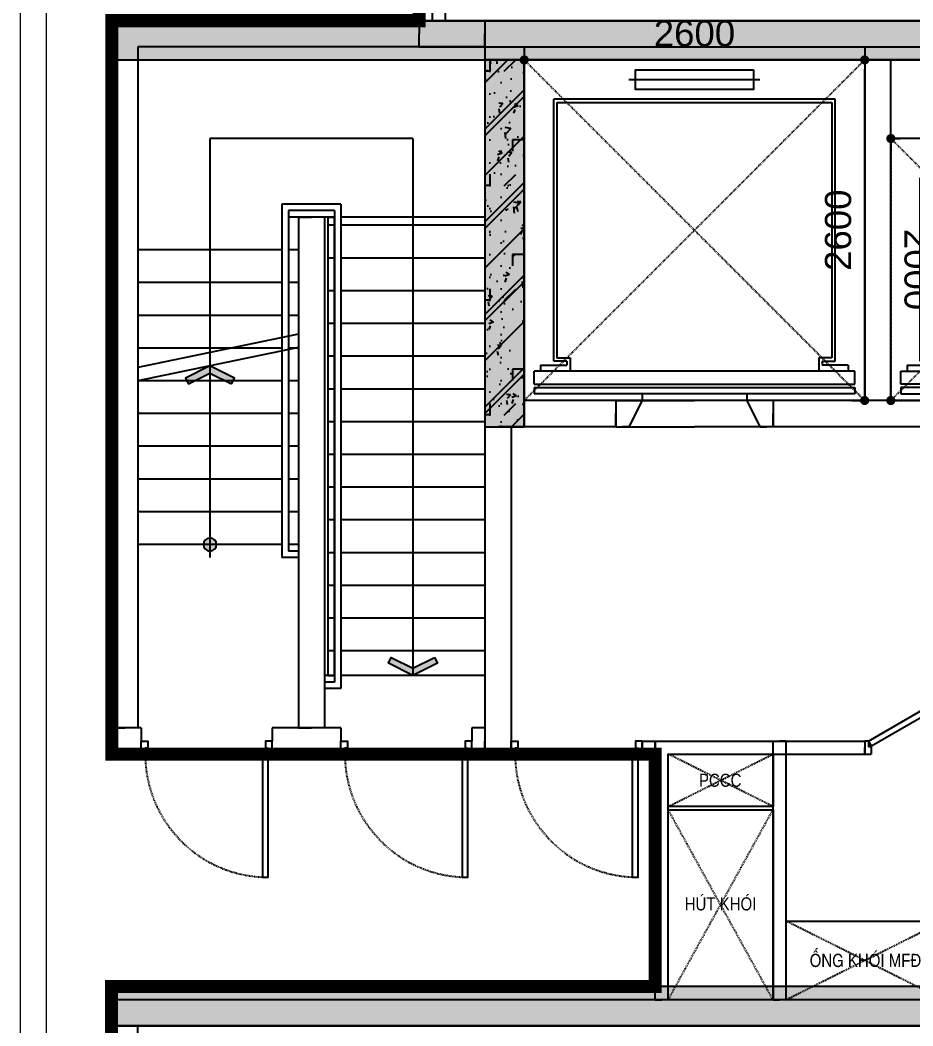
# Model space of a CAD drawing. Header units: millimetres. Extents: x 379264 to 1158416, y -283062 to 356890.
# Drawn here: x 1146029.3 to 1146165.6, y -4793.8 to -4640.2 of the extents above; entities that cross this region are included whole.
import ezdxf
from ezdxf.enums import TextEntityAlignment as Align

# ---------------------------------------------------------------- set-up
doc = ezdxf.new("R2010")
doc.units = ezdxf.units.MM
for name, pattern in [('keyplan TANG 1$0$mb tang 1 TWB$0$Core 1A$0$Hidden10.5', [1.5, 1, -0.5]), ('keyplan TANG 1$0$mb tang 1 TWB$0$Hidden10.5', [1.5, 1, -0.5]), ('keyplan TANG 1$0$mb tang 1 TWB$0$Lift Car$0$Hidden10.5', [1.5, 1, -0.5])]:
    doc.linetypes.add(name, pattern=pattern)
for name, color, linetype in [('CHI TIET THANG SAN VUON$0$DnW', 20, 'Continuous'), ('keyplan TANG 1$0$Brick Wall', 250, 'Continuous'), ('keyplan TANG 1$0$mb tang 1 TWB$0$Brick Wall', 250, 'Continuous'), ('keyplan TANG 1$0$mb tang 1 TWB$0$Concrete Line', 250, 'Continuous'), ('keyplan TANG 1$0$mb tang 1 TWB$0$Curtain Line', 250, 'Continuous'), ('keyplan TANG 1$0$mb tang 1 TWB$0$Door', 250, 'Continuous'), ('keyplan TANG 1$0$mb tang 1 TWB$0$Glass', 250, 'Continuous'), ('keyplan TANG 1$0$mb tang 1 TWB$0$Lift Car', 250, 'Continuous'), ('keyplan TANG 1$0$mb tang 1 TWB$0$Opening Hidden', 250, 'keyplan TANG 1$0$mb tang 1 TWB$0$Core 1A$0$Hidden10.5'), ('keyplan TANG 1$0$mb tang 1 TWB$0$Opening Line', 250, 'Continuous'), ('keyplan TANG 1$0$mb tang 1 TWB$0$Staircase', 250, 'Continuous'), ('keyplan TANG 1$0$mb tang 1 TWB$0$Staircase Break', 250, 'Continuous'), ('keyplan TANG 1$0$mb tang 1 TWB$0$Staircase Direction', 250, 'Continuous'), ('keyplan TANG 1$0$MB_Cot tang 1$0$Concrete Hatch', 250, 'Continuous'), ('keyplan TANG 1$0$MB_Cot tang 1$0$Concrete Line', 250, 'Continuous'), ('keyplan TANG 1$0$MB_Cot tang 1$0$Concrete Solid', 250, 'Continuous')]:
    doc.layers.add(name, color=color, linetype=linetype)
for name, color, linetype, lineweight in [('keyplan TANG 1$0$Hatch vat lieu', 250, 'Continuous', 5), ('keyplan TANG 1$0$mb tang 1 TWB$0$Ghi chu ban ve', 250, 'Continuous', 20), ('keyplan TANG 1$0$Net Thay khac', 250, 'Continuous', 15)]:
    doc.layers.add(name, color=color, linetype=linetype, lineweight=lineweight)
doc.styles.add('keyplan TANG 1$0$mb tang 1 TWB$0$Arial_C', font='arial.ttf')
doc.styles.add('keyplan TANG 1$0$mb tang 1 TWB$0$Core 1A$0$VNI-HelveC', font='VHELVCN_0.TTF')
doc.dimstyles.new('keyplan TANG 1$0$mb tang 1 TWB$0$Dim 100 (A1-A2)', dxfattribs={"dimscale": 100, "dimtxt": 2, "dimasz": 0.7, "dimexe": 0, "dimexo": 1, "dimgap": 1, "dimtad": 1, "dimdec": 0, "dimzin": 12, "dimdsep": 46, "dimtxsty": 'keyplan TANG 1$0$mb tang 1 TWB$0$Arial_C', "dimblk": 'keyplan TANG 1$0$mb tang 1 TWB$0$_Dot', "dimcen": 1, "dimclrd": 256, "dimclre": 256, "dimclrt": 3, "dimadec": 0, "dimazin": 0, "dimtfac": 1, "dimtdec": 0, "dimtix": 1, "dimtmove": 2, "dimatfit": 3, "dimldrblk": 'keyplan TANG 1$0$mb tang 1 TWB$0$HTT Arrow 30', "dimfxl": 1, "dimtolj": 1, "dimtzin": 0, "dimarcsym": 0})

# ---------------------------------------------------------------- blocks, each defined once
blk = doc.blocks.new('keyplan TANG 1$0$mb tang 1 TWB$0$_Dot')
at = {"color": 0, "linetype": 'ByBlock', "lineweight": -2}
blk.add_line((-0.5, 0), (-1, 0), dxfattribs=at)
at = {"color": 0, "linetype": 'ByBlock', "const_width": 0.5}
blk.add_lwpolyline([(-0.25, 0, 1), (0.25, 0, 1)], format="xyb", close=True, dxfattribs=at)
blk = doc.blocks.new('*D81')
at = {"layer": 'Defpoints', "lineweight": -2, "transparency": 16777216}
for p, q in [((-132975.3291589179, -60783.47322053788), (-132975.3291589179, -60883.47322053788)), ((-130975.3291589179, -60783.47322053788), (-130975.3291589179, -60883.47322053788)), ((-132905.3291589179, -60883.47322053788), (-131045.3291589179, -60883.47322053788))]:
    blk.add_line(p, q, dxfattribs=at)
at = {"layer": 'Defpoints', "color": 0, "transparency": 16777216}
for p in [(-132975.3291589179, -60883.47322053788), (-130975.3291589179, -60883.47322053788), (-130975.3291589179, -60883.47322053788)]:
    blk.add_point(p, dxfattribs=at)
at = {"layer": 'Defpoints', "lineweight": -2, "transparency": 16777216, "xscale": 70, "yscale": 70, "zscale": 70, "rotation": 180}
blk.add_blockref('keyplan TANG 1$0$mb tang 1 TWB$0$_Dot', (-132975.3291589179, -60883.47322053788), dxfattribs=at)
at = {"layer": 'Defpoints', "lineweight": -2, "transparency": 16777216, "xscale": 70, "yscale": 70, "zscale": 70}
blk.add_blockref('keyplan TANG 1$0$mb tang 1 TWB$0$_Dot', (-130975.3291589179, -60883.47322053788), dxfattribs=at)
at = {"layer": 'Defpoints', "color": 3, "transparency": 16777216, "insert": (-131975.3291589179, -60681.35862299355), "char_height": 200, "attachment_point": 5, "style": 'keyplan TANG 1$0$mb tang 1 TWB$0$Arial_C'}
blk.add_mtext('\\A1;2000', dxfattribs=at)
blk = doc.blocks.new('keyplan TANG 1$0$mb tang 1 TWB$0$HTT Arrow 30')
blk.add_hatch(color=256).paths.add_polyline_path([(-2.5, 0.3750000000000002), (-2.5, -0.3749999999999998), (0, 0)])
at = {"color": 0, "linetype": 'ByBlock', "lineweight": -2}
for p, q in [((0, 0), (-2.5, 0.3750000000000002)), ((-2.5, -0.3749999999999998), (-2.5, 0.3750000000000002)), ((0, 0), (-2.5, -0.3749999999999998))]:
    blk.add_line(p, q, dxfattribs=at)
blk = doc.blocks.new('*D82')
at = {"layer": 'Defpoints', "lineweight": -2, "transparency": 16777216}
for p, q in [((-131075.329158918, -58883.47322053791), (-130975.3291589181, -58883.47322053791)), ((-130975.3291589181, -58953.47322053791), (-130975.3291589181, -60813.47322053791)), ((-131075.329158918, -60883.47322053791), (-130975.3291589181, -60883.47322053791))]:
    blk.add_line(p, q, dxfattribs=at)
at = {"layer": 'Defpoints', "color": 0, "transparency": 16777216}
for p in [(-130975.329158918, -58883.47322053791), (-130975.329158918, -60883.47322053791), (-130975.3291589181, -60883.47322053791)]:
    blk.add_point(p, dxfattribs=at)
at = {"layer": 'Defpoints', "lineweight": -2, "transparency": 16777216, "xscale": 70, "yscale": 70, "zscale": 70}
for p, rotation in [((-130975.3291589181, -58883.47322053791), 90), ((-130975.3291589181, -60883.47322053791), 270)]:
    blk.add_blockref('keyplan TANG 1$0$mb tang 1 TWB$0$_Dot', p, dxfattribs=dict(at, rotation=rotation))
at = {"layer": 'Defpoints', "color": 3, "transparency": 16777216, "insert": (-131177.4437564624, -59883.47322053786), "char_height": 200, "attachment_point": 5, "rotation": 90, "style": 'keyplan TANG 1$0$mb tang 1 TWB$0$Arial_C'}
blk.add_mtext('\\A1;2000', dxfattribs=at)
blk = doc.blocks.new('*D84')
at = {"layer": 'Defpoints', "lineweight": -2, "transparency": 16777216}
for p, q in [((-133897.6599080609, -53383.47322053788), (-133897.6599080609, -53483.47322053788)), ((-131297.6599080609, -53383.47322053788), (-131297.6599080609, -53483.47322053788)), ((-133827.6599080609, -53483.47322053788), (-131367.6599080609, -53483.47322053788))]:
    blk.add_line(p, q, dxfattribs=at)
at = {"layer": 'Defpoints', "color": 0, "transparency": 16777216}
for p in [(-133897.6599080609, -53483.47322053788), (-131297.6599080609, -53483.47322053788), (-131297.6599080609, -53483.47322053788)]:
    blk.add_point(p, dxfattribs=at)
at = {"layer": 'Defpoints', "lineweight": -2, "transparency": 16777216, "xscale": 70, "yscale": 70, "zscale": 70, "rotation": 180}
blk.add_blockref('keyplan TANG 1$0$mb tang 1 TWB$0$_Dot', (-133897.6599080609, -53483.47322053788), dxfattribs=at)
at = {"layer": 'Defpoints', "lineweight": -2, "transparency": 16777216, "xscale": 70, "yscale": 70, "zscale": 70}
blk.add_blockref('keyplan TANG 1$0$mb tang 1 TWB$0$_Dot', (-131297.6599080609, -53483.47322053788), dxfattribs=at)
at = {"layer": 'Defpoints', "color": 3, "transparency": 16777216, "insert": (-132597.6599080609, -53281.35862299355), "char_height": 200, "attachment_point": 5, "style": 'keyplan TANG 1$0$mb tang 1 TWB$0$Arial_C'}
blk.add_mtext('\\A1;2600', dxfattribs=at)
blk = doc.blocks.new('*D85')
at = {"layer": 'Defpoints', "lineweight": -2, "transparency": 16777216}
for p, q in [((-131397.659908061, -53483.47322053791), (-131297.6599080613, -53483.47322053791)), ((-131297.6599080613, -56013.47322053791), (-131297.6599080613, -53553.47322053791)), ((-131397.659908061, -56083.47322053791), (-131297.6599080613, -56083.47322053791))]:
    blk.add_line(p, q, dxfattribs=at)
at = {"layer": 'Defpoints', "color": 0, "transparency": 16777216}
for p in [(-131297.659908061, -53483.47322053791), (-131297.6599080613, -53483.47322053791), (-131297.659908061, -56083.47322053791)]:
    blk.add_point(p, dxfattribs=at)
at = {"layer": 'Defpoints', "lineweight": -2, "transparency": 16777216, "xscale": 70, "yscale": 70, "zscale": 70}
for p, rotation in [((-131297.6599080613, -53483.47322053791), 90), ((-131297.6599080613, -56083.47322053791), 270)]:
    blk.add_blockref('keyplan TANG 1$0$mb tang 1 TWB$0$_Dot', p, dxfattribs=dict(at, rotation=rotation))
at = {"layer": 'Defpoints', "color": 3, "transparency": 16777216, "insert": (-131499.7745056056, -54783.47322053786), "char_height": 200, "attachment_point": 5, "rotation": 90, "style": 'keyplan TANG 1$0$mb tang 1 TWB$0$Arial_C'}
blk.add_mtext('\\A1;2600', dxfattribs=at)
blk = doc.blocks.new('*U90')
at = {"layer": 'keyplan TANG 1$0$mb tang 1 TWB$0$Opening Hidden'}
for p, q in [((0, 0), (800, 1450)), ((800, 0), (0, 1450))]:
    blk.add_line(p, q, dxfattribs=at)
at = {"layer": 'keyplan TANG 1$0$mb tang 1 TWB$0$Opening Line'}
blk.add_lwpolyline([(0, 0), (800, 5.684341886080801e-14), (800, 1450), (0, 1450)], close=True, dxfattribs=at)
at = {"layer": 'keyplan TANG 1$0$mb tang 1 TWB$0$Ghi chu ban ve', "style": 'keyplan TANG 1$0$mb tang 1 TWB$0$Core 1A$0$VNI-HelveC'}
blk.add_attdef('OPENING', text='', height=100, dxfattribs=at).set_placement((403.4188161135535, 731.1966042057539), align=Align.MIDDLE_CENTER)
blk = doc.blocks.new('keyplan TANG 1$0$mb tang 1 TWB$0$Door 1000-1')
at = {"color": 0, "linetype": 'ByBlock'}
blk.add_lwpolyline([(30, 100), (75, 100), (75, 1040.000000000015), (30, 1040.000000000015)], close=True, dxfattribs=at)
for points in [[(50, 55), (30, 55), (30, 100), (0, 100), (0, 0), (50, 0), (50, 55)], [(950.0000000000146, 55), (970.0000000000146, 55), (970.0000000000146, 100), (1000.000000000015, 100), (1000.000000000015, 0), (950.0000000000146, 0), (950.0000000000146, 55)]]:
    blk.add_lwpolyline(points, dxfattribs=at)
at = {"color": 0, "linetype": 'keyplan TANG 1$0$mb tang 1 TWB$0$Hidden10.5'}
blk.add_arc((30, 100), 940.0000000000146, 0, 90, dxfattribs=at)
blk = doc.blocks.new('*U92')
at = {"layer": 'keyplan TANG 1$0$mb tang 1 TWB$0$Door', "xscale": -1}
blk.add_blockref('keyplan TANG 1$0$mb tang 1 TWB$0$Door 1000-1', (1000.000000000015, 0), dxfattribs=at)
blk = doc.blocks.new('keyplan TANG 1$0$mb tang 1 TWB$0$Door 1600 Riser')
at = {"color": 0, "linetype": 'ByBlock'}
for p, q in [((29.99999962575384, 100.0000000003201), (-3.742461558431387e-07, 100.000000000131)), ((-3.742461558431387e-07, 100.000000000131), (0, 0)), ((29.99999962575384, 100.0000000003201), (29.99999979416316, 55.00000000033469)), ((1570.000000119884, 100.0000000003201), (1600.000000119884, 100.000000000131)), ((1570.000000119884, 100.0000000003201), (1569.999999951474, 55.00000000033469)), ((1600.000000119884, 100.000000000131), (1599.999999745638, 7.105427357601002e-15)), ((0, 0), (50, 4.074536263942719e-10)), ((49.99999979417771, 55.00000000046566), (29.99999979416316, 55.00000000033469)), ((49.99999979417771, 55.00000000046566), (50, 4.074536263942719e-10)), ((1549.99999995146, 55.00000000046566), (1569.999999951474, 55.00000000033469)), ((1549.99999995146, 55.00000000046566), (1549.999999745638, 4.074607318216295e-10)), ((1599.999999745638, 7.105427357601002e-15), (1549.999999745638, 4.074607318216295e-10))]:
    blk.add_line(p, q, dxfattribs=at)
for points in [[(52.49999962575386, 61.02885683002042), (29.99999962575384, 100.0000000003201), (696.8395605397716, 485.0000000003203), (719.3395605397717, 446.0288568300206)], [(1547.499999625754, 61.02885683002042), (1569.999999625754, 100.0000000003201), (903.1604387117361, 485.0000000003203), (880.660438711736, 446.0288568300206)]]:
    blk.add_lwpolyline(points, close=True)
at = {"linetype": 'keyplan TANG 1$0$mb tang 1 TWB$0$Hidden10.5'}
for centre, start, end in [((29.99999962575384, 100.0000000003201), 0, 30.00000000000004), ((1569.999999625754, 100.0000000003201), 150.0000000000027, 180)]:
    blk.add_arc(centre, 770, start, end, dxfattribs=at)
blk = doc.blocks.new('*U87')
at = {"layer": 'keyplan TANG 1$0$mb tang 1 TWB$0$Door', "xscale": -1, "rotation": 180}
blk.add_blockref('keyplan TANG 1$0$mb tang 1 TWB$0$Door 1600 Riser', (0, 100.000000000131), dxfattribs=at)
blk = doc.blocks.new('*U88')
at = {"layer": 'keyplan TANG 1$0$mb tang 1 TWB$0$Opening Hidden'}
for p, q in [((0, 0), (800, 400)), ((800, 0), (0, 400))]:
    blk.add_line(p, q, dxfattribs=at)
at = {"layer": 'keyplan TANG 1$0$mb tang 1 TWB$0$Opening Line'}
blk.add_lwpolyline([(0, 0), (800, 5.684341886080801e-14), (800, 400), (0, 400)], close=True, dxfattribs=at)
at = {"layer": 'keyplan TANG 1$0$mb tang 1 TWB$0$Ghi chu ban ve', "style": 'keyplan TANG 1$0$mb tang 1 TWB$0$Core 1A$0$VNI-HelveC'}
blk.add_attdef('OPENING', text='', height=100, dxfattribs=at).set_placement((399.9999035819201, 200.0000482090328), align=Align.MIDDLE_CENTER)
blk = doc.blocks.new('*U89')
at = {"layer": 'keyplan TANG 1$0$mb tang 1 TWB$0$Opening Hidden'}
for p, q in [((0, 0), (1200, 600)), ((1200, 0), (0, 600))]:
    blk.add_line(p, q, dxfattribs=at)
at = {"layer": 'keyplan TANG 1$0$mb tang 1 TWB$0$Opening Line'}
blk.add_lwpolyline([(0, 0), (1200, 5.684341886080801e-14), (1200, 600), (0, 600)], close=True, dxfattribs=at)
at = {"layer": 'keyplan TANG 1$0$mb tang 1 TWB$0$Ghi chu ban ve', "style": 'keyplan TANG 1$0$mb tang 1 TWB$0$Core 1A$0$VNI-HelveC'}
blk.add_attdef('OPENING', text='', height=100, dxfattribs=at).set_placement((599.9996034800424, 300.0001982600007), align=Align.MIDDLE_CENTER)
blk = doc.blocks.new('*U1407')
at = {"layer": 'keyplan TANG 1$0$mb tang 1 TWB$0$Door'}
blk.add_blockref('keyplan TANG 1$0$mb tang 1 TWB$0$Door 1000-1', (0, 0), dxfattribs=at)
blk = doc.blocks.new('keyplan TANG 1$0$mb tang 1 TWB$0$Arrow 60')
at = {"linetype": 'ByBlock', "lineweight": -2}
h = blk.add_hatch(color=0, dxfattribs=at)
h.paths.add_polyline_path([(1.875, 0.9375000000000001), (1.651393202249892, 1.384713595499924), (0, 0.5590169943748364), (-1.651393202250176, 1.384713595499924), (-1.875, 0.9375000000001494), (0, 0)], flags=17)
h.paths.add_polyline_path([(1.651393202249892, 1.384713595499925), (1.875, 0.9375), (0, 0), (-1.875, 0.9375000000001492), (-1.651393202250176, 1.384713595499925), (0, 0.5590169943748364)])
blk.add_hatch(color=0, dxfattribs=at).paths.add_polyline_path([(1.651393202249892, 1.384713595499925), (1.875, 0.9375), (0, 0), (-1.875, 0.9375000000001492), (-1.651393202250176, 1.384713595499925), (0, 0.5590169943748364)])
at = {"color": 0, "linetype": 'ByBlock', "lineweight": -2}
blk.add_lwpolyline([(1.651393202249892, 1.384713595499925), (1.875, 0.9375), (0, 0), (-1.875, 0.9375000000001492), (-1.651393202250176, 1.384713595499925), (0, 0.5590169943748364)], close=True, dxfattribs=at)
blk = doc.blocks.new('keyplan TANG 1$0$mb tang 1 TWB$0$Dot')
at = {"linetype": 'ByBlock', "lineweight": -2}
h = blk.add_hatch(color=0, dxfattribs=at)
edge = h.paths.add_edge_path()
edge.add_arc((0, 0), 0.5, 0, 360)
at = {"color": 0, "linetype": 'ByBlock', "lineweight": -2}
blk.add_line((-1.110223024625157e-16, -1), (5.551115123125783e-17, 1), dxfattribs=at)
blk.add_circle((0, 0), 0.5, dxfattribs=at)
blk = doc.blocks.new('*U1401')
at = {"layer": 'keyplan TANG 1$0$MB_Cot tang 1$0$Concrete Hatch'}
h = blk.add_hatch(dxfattribs=at)
h.set_pattern_fill('CONCRETE', color=256, scale=50, style=0, pattern_type=2)
h.set_pattern_definition([(45, (-6900, -49.99999999999986), (-176.7766952966369, 176.7766952966369), []), (45, (-6900, 1.4210854715202e-13), (-353.5533905932737, 353.5533905932738), []), (49.99999999999999, (-6900, -49.99999999999986), (358.6300913003767, -31.37606749129755), [37.5, -412.5]), (355, (-6900, -49.99999999999986), (-69.3756668065, 376.0960668500059), [30, -330]), (100.4514, (-6870.11416, -52.61466999999985), (289.2546908570108, 344.7197710304768), [31.870095, -350.571056]), (46.18420000000001, (-6900, 50.00000000000014), (533.6205243128222, -82.75950716450905), [56.25, -618.75]), (96.6356, (-6855.5316275, 43.10334650000013), (467.3313527743517, 487.0589354502209), [47.805144, -525.8565]), (351.1842, (-6900, 50.00000000000014), (467.3309725668136, 487.0593004626623), [45, -495]), (21, (-6850, 25.00000000000014), (298.4535260592309, -201.3094453326694), [37.5, -412.5]), (326.0000000000001, (-6850, 25.00000000000014), (121.6576659607909, 362.5750225234265), [30, -330]), (71.4514, (-6825.1288835, 8.224197000000146), (420.111314290745, 161.2652483549762), [31.870095, -350.571056]), (37.50000000000001, (-6900, -49.99999999999986), (6.079927658645334, 166.4469269156558), [0, -326, 0, -335, 0, -331.25]), (7.499999999999999, (-6900, -49.99999999999986), (131.5347687210743, 197.2058559411801), [0, -191, 0, -318.5, 0, -126.25]), (327.5, (-7011.5, -49.99999999999986), (266.9112180862045, -11.2774358671899), [0, -125, 0, -390, 0, -517.5]), (317.5, (-7061.5, -49.99999999999986), (291.5930846711931, 50.05249116615882), [0, -162.5, 0, -259, 0, -367.5]), (0, (-6725, 125.0000000000001), (0, 875), [87.5, -787.5]), (0, (-6462.5, 300.0000000000001), (0, 875), [87.5, -787.5]), (0, (-6637.5, 650.0000000000001), (0, 875), [87.5, -350, 87.5, -350]), (90, (-6725, 125.0000000000001), (-875, 5.35782974626967e-14), [87.5, -787.5]), (90, (-6637.5, 650.0000000000001), (-875, 5.35782974626967e-14), [87.5, -787.5]), (90, (-6375, 300.0000000000001), (-875, 5.35782974626967e-14), [87.5, -787.5]), (90, (-6200, 562.5000000000001), (-875, 5.35782974626967e-14), [87.5, -787.5]), (135, (-6637.5, 125.0000000000001), (-875.016357447105, 8.881784197001252e-14), [123.76, -1113.7]), (135, (-6550, 650.0000000000001), (-875.016357447105, 8.881784197001252e-14), [123.76, -1113.7]), (45, (-6462.5, 300.0000000000001), (8.881784197001252e-14, 875.016357447105), [123.76, -247.485, 123.76, -742.455]), (0, (-7075, -49.99999999999986), (87.5, 87.5), [-175, 0])])
h.paths.add_polyline_path([(-8650, 150), (-8650, -149.9999999999999), (1800, -150), (1800, 150)])
at = {"layer": 'keyplan TANG 1$0$MB_Cot tang 1$0$Concrete Solid'}
blk.add_hatch(color=256, dxfattribs=at).paths.add_polyline_path([(-8650, 150), (-8650, -149.9999999999999), (1800, -150), (1800, 150)])
at = {"layer": 'keyplan TANG 1$0$MB_Cot tang 1$0$Concrete Line'}
blk.add_lwpolyline([(-8650, 150), (-8650, -149.9999999999999), (1800, -150), (1800, 150)], close=True, dxfattribs=at)
blk = doc.blocks.new('*U1402')
at = {"layer": 'keyplan TANG 1$0$MB_Cot tang 1$0$Concrete Hatch'}
h = blk.add_hatch(dxfattribs=at)
h.set_pattern_fill('CONCRETE', color=256, scale=50, style=0, pattern_type=2)
h.set_pattern_definition([(45, (-250, 2450.000000000058), (-176.7766952966369, 176.7766952966369), []), (45, (-250, 2500.000000000058), (-353.5533905932737, 353.5533905932738), []), (49.99999999999999, (-250, 2450.000000000058), (358.6300913003767, -31.37606749129755), [37.5, -412.5]), (355, (-250, 2450.000000000058), (-69.3756668065, 376.0960668500059), [30, -330]), (100.4514, (-220.11416, 2447.385330000058), (289.2546908570108, 344.7197710304768), [31.870095, -350.571056]), (46.18420000000001, (-250, 2550.000000000058), (533.6205243128222, -82.75950716450905), [56.25, -618.75]), (96.6356, (-205.5316275, 2543.103346500058), (467.3313527743517, 487.0589354502209), [47.805144, -525.8565]), (351.1842, (-250, 2550.000000000058), (467.3309725668136, 487.0593004626623), [45, -495]), (21, (-200, 2525.000000000058), (298.4535260592309, -201.3094453326694), [37.5, -412.5]), (326.0000000000001, (-200, 2525.000000000058), (121.6576659607909, 362.5750225234265), [30, -330]), (71.4514, (-175.1288835, 2508.224197000058), (420.111314290745, 161.2652483549762), [31.870095, -350.571056]), (37.50000000000001, (-250, 2450.000000000058), (6.079927658645334, 166.4469269156558), [0, -326, 0, -335, 0, -331.25]), (7.499999999999999, (-250, 2450.000000000058), (131.5347687210743, 197.2058559411801), [0, -191, 0, -318.5, 0, -126.25]), (327.5, (-361.5, 2450.000000000058), (266.9112180862045, -11.2774358671899), [0, -125, 0, -390, 0, -517.5]), (317.5, (-411.5, 2450.000000000058), (291.5930846711931, 50.05249116615882), [0, -162.5, 0, -259, 0, -367.5]), (0, (-75, 2625.000000000058), (0, 875), [87.5, -787.5]), (0, (187.5, 2800.000000000058), (0, 875), [87.5, -787.5]), (0, (12.5, 3150.000000000058), (0, 875), [87.5, -350, 87.5, -350]), (90, (-75, 2625.000000000058), (-875, 5.35782974626967e-14), [87.5, -787.5]), (90, (12.5, 3150.000000000058), (-875, 5.35782974626967e-14), [87.5, -787.5]), (90, (275, 2800.000000000058), (-875, 5.35782974626967e-14), [87.5, -787.5]), (90, (450, 3062.500000000058), (-875, 5.35782974626967e-14), [87.5, -787.5]), (135, (12.5, 2625.000000000058), (-875.016357447105, 8.881784197001252e-14), [123.76, -1113.7]), (135, (100, 3150.000000000058), (-875.016357447105, 8.881784197001252e-14), [123.76, -1113.7]), (45, (187.5, 2800.000000000058), (8.881784197001252e-14, 875.016357447105), [123.76, -247.485, 123.76, -742.455]), (0, (-425, 2450.000000000058), (87.5, 87.5), [-175, 0])])
h.paths.add_polyline_path([(-250, 2650.000000000058), (-250, -149.9999999999999), (50, -150), (50, 2650.000000000058)])
at = {"layer": 'keyplan TANG 1$0$MB_Cot tang 1$0$Concrete Solid'}
blk.add_hatch(color=256, dxfattribs=at).paths.add_polyline_path([(-250, 2650.000000000058), (-250, -149.9999999999999), (50, -150), (50, 2650.000000000058)])
at = {"layer": 'keyplan TANG 1$0$MB_Cot tang 1$0$Concrete Line'}
blk.add_lwpolyline([(-250, 2650.000000000058), (-250, -149.9999999999999), (50, -150), (50, 2650.000000000058)], close=True, dxfattribs=at)
blk = doc.blocks.new('keyplan TANG 1$0$mb tang 1 TWB$0$A$C8bd07aa3')
at = {"linetype": 'keyplan TANG 1$0$mb tang 1 TWB$0$Lift Car$0$Hidden10.5'}
for p, q in [((1000, -1000), (-1000, 1000)), ((1000, 1000), (-1000, -1000))]:
    blk.add_line(p, q, dxfattribs=at)
at = {"color": 0}
for p, q in [((400, 1000), (-400, 1000)), ((-400, 950), (-400, 1000)), ((400, 950), (400, 1000)), ((925.0000000000291, 950), (-925, 950)), ((-925, 900), (-925, 950)), ((925.0000000000291, 900), (925.0000000000291, 950)), ((-925.0000000000291, 900), (925.0000000000291, 900)), ((-925.0000000000291, 875), (925.0000000000291, 875)), ((-925, 875), (-925, 775)), ((925.0000000000291, 875), (925.0000000000291, 775)), ((925.0000000000291, 775), (-925, 775)), ((-875, 729.9999999999709), (-875, 775)), ((-650, 674.9999999999709), (-650, 775)), ((650, 675), (650, 775)), ((875.0000000000291, 729.9999999999709), (875.0000000000291, 775)), ((-675, 699.9999999999709), (-775, 699.9999999999709)), ((-775, 699.9999999999709), (-775, -700)), ((-675, 699.9999999999709), (-675, 729.9999999999709)), ((675, 700), (675, 729.9999999999709)), ((675, 700), (775, 700)), ((775, 700), (775, -700)), ((-750, -675), (-750, 674.9999999999709)), ((-750, 674.9999999999709), (-650, 674.9999999999709)), ((750, 675), (650, 675)), ((750, -675), (750, 675)), ((-750, -675), (750, -675)), ((775, -700), (-775, -700.0000000000291)), ((-500, -850.0000000000146), (500, -850.0000000000146))]:
    blk.add_line(p, q, dxfattribs=at)
at = {"color": 0, "ltscale": 1.5}
for p, q in [((-875, 729.9999999999709), (-675, 729.9999999999709)), ((875.0000000000291, 729.9999999999709), (675, 729.9999999999709))]:
    blk.add_line(p, q, dxfattribs=at)
at = {"color": 0}
for points in [[(-400, 1000), (-500, 1200), (-550, 1200)], [(400, 1000), (500, 1200), (550, 1200)]]:
    blk.add_lwpolyline(points, dxfattribs=at)
at = {"linetype": 'keyplan TANG 1$0$mb tang 1 TWB$0$Lift Car$0$Hidden10.5'}
blk.add_lwpolyline([(-1000, -1000), (1000, -1000), (1000, 1000), (-1000, 1000)], close=True, dxfattribs=at)
at = {"color": 0}
blk.add_lwpolyline([(450, -925.0000000000146), (450, -775.0000000000146), (-450, -775.0000000000146), (-450, -925.0000000000146)], close=True, dxfattribs=at)
at = {"layer": 'Defpoints'}
dim = blk.add_linear_dim(base=(999.9999999998254, -1000.000000000029), p1=(999.9999999999418, 1000), p2=(999.9999999999418, -1000), angle=90, dimstyle='keyplan TANG 1$0$mb tang 1 TWB$0$Dim 100 (A1-A2)', dxfattribs=at)
dim.commit()
dim.dimension.update_dxf_attribs({"geometry": '*D82', "text_midpoint": (797.8854024554894, 2.182787284255028e-11), "insert": (131975.3291589179, 59883.47322053788)})
dim = blk.add_linear_dim(base=(1000, -1000), p1=(-1000, -1000), p2=(1000, -1000), dimstyle='keyplan TANG 1$0$mb tang 1 TWB$0$Dim 100 (A1-A2)', dxfattribs=at)
dim.commit()
dim.dimension.update_dxf_attribs({"geometry": '*D81', "text_midpoint": (0, -797.885402455664), "insert": (131975.3291589179, 59883.47322053788)})
blk = doc.blocks.new('keyplan TANG 1$0$mb tang 1 TWB$0$A$Cc16aa9dd')
at = {"linetype": 'keyplan TANG 1$0$mb tang 1 TWB$0$Lift Car$0$Hidden10.5'}
for p, q in [((1300, 1300), (-1300, -1300)), ((1300, -1300), (-1300, 1300))]:
    blk.add_line(p, q, dxfattribs=at)
at = {"color": 0}
for p, q in [((-500, 1150.000000000015), (500, 1150.000000000015)), ((1075, 1000), (-1075, 1000.000000000029)), ((-1075, -999.9999999999709), (-1075, 1000)), ((1075, -1000), (1075, 1000)), ((-1050, 975), (1050, 975)), ((-1050, 975), (-1050, -974.9999999999709)), ((1050, 975), (1050, -975)), ((-1050, -974.9999999999709), (-950, -974.9999999999709)), ((-950, -974.9999999999709), (-950, -1075)), ((1050, -975), (950, -975)), ((950, -975), (950, -1075)), ((1225.000000000029, -1075), (-1225, -1075)), ((-1225, -1175), (-1225, -1075)), ((-1175, -1029.999999999971), (-1175, -1075)), ((-975, -999.9999999999709), (-1075, -999.9999999999709)), ((-975, -999.9999999999709), (-975, -1029.999999999971)), ((975, -1000), (1075, -1000)), ((975, -1000), (975, -1029.999999999971)), ((1175.000000000029, -1029.999999999971), (1175.000000000029, -1075)), ((1225.000000000029, -1175), (1225.000000000029, -1075)), ((-1225.000000000029, -1175), (1225.000000000029, -1175)), ((-1225.000000000029, -1200), (1225.000000000029, -1200)), ((-1225, -1200), (-1225, -1250)), ((1225.000000000029, -1200), (1225.000000000029, -1250)), ((1225.000000000029, -1250), (-1225, -1250)), ((-400, -1250), (-400, -1300)), ((400, -1300), (-400, -1300)), ((400, -1250), (400, -1300))]:
    blk.add_line(p, q, dxfattribs=at)
at = {"color": 0, "ltscale": 1.5}
for p, q in [((-1175, -1029.999999999971), (-975, -1029.999999999971)), ((1175.000000000029, -1029.999999999971), (975, -1029.999999999971))]:
    blk.add_line(p, q, dxfattribs=at)
at = {"linetype": 'keyplan TANG 1$0$mb tang 1 TWB$0$Lift Car$0$Hidden10.5'}
blk.add_lwpolyline([(-1300, 1300), (1300, 1300), (1300, -1300), (-1300, -1300)], close=True, dxfattribs=at)
at = {"color": 0}
blk.add_lwpolyline([(450, 1225.000000000015), (450, 1075.000000000015), (-450, 1075.000000000015), (-450, 1225.000000000015)], close=True, dxfattribs=at)
for points in [[(-400, -1300), (-500, -1500), (-550, -1500)], [(400, -1300), (500, -1500), (550, -1500)]]:
    blk.add_lwpolyline(points, dxfattribs=at)
at = {"layer": 'Defpoints'}
dim = blk.add_linear_dim(base=(1300, 1300), p1=(-1300, 1300), p2=(1300, 1300), dimstyle='keyplan TANG 1$0$mb tang 1 TWB$0$Dim 100 (A1-A2)', dxfattribs=at)
dim.commit()
dim.dimension.update_dxf_attribs({"geometry": '*D84', "text_midpoint": (0, 1502.114597544336), "insert": (132597.6599080609, 54783.47322053788)})
dim = blk.add_linear_dim(base=(1299.999999999651, 1299.999999999971), p1=(1299.999999999942, -1300), p2=(1299.999999999942, 1300), angle=270, dimstyle='keyplan TANG 1$0$mb tang 1 TWB$0$Dim 100 (A1-A2)', dxfattribs=at)
dim.commit()
dim.dimension.update_dxf_attribs({"geometry": '*D85', "text_midpoint": (1097.885402455344, 2.182787284255028e-11), "insert": (132597.6599080609, 54783.47322053788)})
blk = doc.blocks.new('keyplan TANG 1$0$mb tang 1 TWB$0$A$C2C4C50CE')
at = {"layer": 'keyplan TANG 1$0$mb tang 1 TWB$0$Staircase'}
h = blk.add_hatch(dxfattribs=at)
h.set_pattern_fill('_USER', color=256, scale=250, angle=90, pattern_type=0)
h.set_pattern_definition([(180, (-22499.87999999605, -20575.00000289806), (-7.081923622059975e-14, 250.0000000000001), [])])
h.paths.add_polyline_path([(-21049.87999999605, -19575.00000289807), (-21049.87999999605, -23075.00000289806), (-20999.87999999605, -23075.00000289806), (-20999.87999999605, -19575.00000289807)])
h.paths.add_polyline_path([(-20949.87999999605, -19575.00000289807), (-20949.87999999605, -23075.00000289806), (-19849.87999999605, -23075.00000289806), (-19849.87999999605, -19575.00000289807)])
at = {"layer": 'keyplan TANG 1$0$mb tang 1 TWB$0$Brick Wall'}
for p, q in [((-19849.87999999989, -18075.00000289807), (-22699.87999999971, -18075.00000289807)), ((-22699.87999999971, -18075.00000289807), (-22699.87999999971, -23475.00000289823)), ((-19849.87999999989, -18075.00000289807), (-19849.87999999989, -18175.00000289807)), ((-19849.87999999989, -18275.00000289807), (-19849.87999999989, -18175.00000289807)), ((-19849.87999999989, -18275.00000289807), (-22499.87999999971, -18275.00000289807)), ((-22499.87999999971, -18275.00000289807), (-22499.87999999971, -23475.00000289823)), ((-21274.87999999989, -19575.00000289807), (-21174.87999999989, -19575.00000289807)), ((-21274.87999999989, -19575.00000289807), (-21274.87999999989, -23475.00000289823)), ((-21074.87999999989, -19575.00000289807), (-21174.87999999989, -19575.00000289807)), ((-21074.87999999989, -19575.00000289807), (-21074.87999999989, -23475.00000289823)), ((-18849.87999999989, -20975.00000289812), (-19549.87999999989, -20975.00000289812)), ((-19549.87999999989, -20975.00000289812), (-19549.87999999989, -21075.00000289812)), ((-18849.87999999989, -20975.00000289812), (-18849.87999999989, -21075.00000289812)), ((-16349.87999999989, -20975.00000289812), (-17649.87999999989, -20975.00000289812)), ((-17649.87999999989, -20975.00000289812), (-17649.87999999989, -21075.00000289812)), ((-16349.87999999989, -20975.00000289812), (-16349.87999999989, -21075.00000289812)), ((-19549.87999999989, -21175.00000289812), (-19549.87999999989, -21075.00000289812)), ((-18849.87999999989, -21175.00000289812), (-18849.87999999989, -21075.00000289812)), ((-17649.87999999989, -21175.00000289812), (-17649.87999999989, -21075.00000289812)), ((-16349.87999999989, -21175.00000289812), (-16349.87999999989, -21075.00000289812)), ((-19849.87999999989, -21175.00000289812), (-19749.87999999989, -21175.00000289812)), ((-19849.87999999989, -21175.00000289812), (-19849.87999999989, -23675.0000028982)), ((-19649.87999999989, -21175.00000289812), (-19749.87999999989, -21175.00000289812)), ((-19649.87999999989, -21175.00000289812), (-19649.87999999989, -23675.0000028982)), ((-18849.87999999989, -21175.00000289812), (-19549.87999999989, -21175.00000289812)), ((-16349.87999999989, -21175.00000289812), (-17649.87999999989, -21175.00000289812)), ((-22474.880001064972, -23475.00000289835), (-22699.879999995934, -23475.0000028982)), ((-22699.879999995934, -23475.0000028982), (-22699.879999995992, -23575.0000028982)), ((-22699.87999999971, -23475.00000289823), (-22599.87999999971, -23475.00000289823)), ((-22499.87999999971, -23475.00000289823), (-22599.87999999971, -23475.00000289823)), ((-22474.880001064972, -23475.00000289835), (-22474.88000106503, -23575.00000289835)), ((-20949.88000018703, -23475.00000289835), (-21474.88000069081, -23475.00000289835)), ((-21474.88000069081, -23475.00000289835), (-21474.88000069081, -23575.00000289835)), ((-21274.87999999989, -23475.00000289823), (-21174.87999999989, -23475.00000289823)), ((-21074.87999999989, -23475.00000289823), (-21174.87999999989, -23475.00000289823)), ((-20949.88000018703, -23475.00000289835), (-20949.88000018703, -23575.00000289835)), ((-19849.87999999989, -23475.0000028982), (-19949.87999981275, -23475.0000028982)), ((-19949.87999981275, -23475.0000028982), (-19949.87999981275, -23575.0000028982)), ((-19849.87999999989, -23475.0000028982), (-19849.87999999989, -23575.0000028982)), ((-22699.87999999605, -23675.0000028982), (-22699.879999995992, -23575.0000028982)), ((-22474.88000106509, -23675.00000289835), (-22474.88000106503, -23575.00000289835)), ((-21474.88000069081, -23675.00000289835), (-21474.88000069081, -23575.00000289835)), ((-20949.88000018703, -23675.00000289835), (-20949.88000018703, -23575.00000289835)), ((-19949.87999981275, -23675.0000028982), (-19949.87999981275, -23575.0000028982)), ((-19849.87999999989, -23675.0000028982), (-19849.87999999989, -23575.0000028982)), ((-18649.8806946252, -23575.00000289809), (-18649.8806946252, -23625.00000289809)), ((-18649.8806946252, -23575.00000289809), (-18549.88069445605, -23575.00000289809)), ((-18549.88069454773, -25550.00000406241), (-18549.88069454435, -23575.00000289809)), ((-18549.88069454435, -23575.00000289809), (-16949.88069475099, -23575.00000289814)), ((-18549.88069445605, -23575.00000289809), (-18549.88069445605, -23625.00000289809)), ((-17649.88034727209, -25549.99962268687), (-17649.88034727209, -23574.9996224013)), ((-17649.88034727209, -23574.9996224013), (-17599.88034727209, -23574.9996224013)), ((-17549.88034727209, -23574.9996224013), (-17599.88034727209, -23574.9996224013)), ((-17549.88034727209, -25549.99962268687), (-17549.88034727209, -23574.9996224013)), ((-16949.88069475099, -23575.00000289814), (-16949.880694750995, -23625.00000289814)), ((-18649.8806946252, -23675.00000289809), (-18649.8806946252, -23625.00000289809)), ((-18549.88069445605, -23675.00000289809), (-18549.88069445605, -23625.00000289809)), ((-16949.880694750995, -23675.00000289814), (-16949.880694750995, -23625.00000289814)), ((-22474.88000106509, -23675.00000289835), (-22699.87999999605, -23675.0000028982)), ((-20949.88000018703, -23675.00000289835), (-21474.88000069081, -23675.00000289835)), ((-19849.87999999989, -23675.0000028982), (-19949.87999981275, -23675.0000028982)), ((-19849.87999999989, -23675.0000028982), (-19749.87999999989, -23675.0000028982)), ((-19649.87999999989, -23675.0000028982), (-19749.87999999989, -23675.0000028982)), ((-18649.8806946252, -23675.00000289809), (-18549.88069445605, -23675.00000289809)), ((-18449.88069454773, -25550.00000406241), (-18449.88069454435, -23675.000002898094)), ((-18449.88069454435, -23675.000002898094), (-16949.880694750995, -23675.00000289814)), ((-12249.87999973184, -25550.00000088602), (-22699.87999999605, -25550.00000088602)), ((-22699.87999999605, -25550.00000088602), (-22699.87999999605, -25650.00000088602)), ((-18549.88069454773, -25550.00000406241), (-18499.88069454773, -25550.00000406241)), ((-18449.88069454773, -25550.00000406241), (-18499.88069454773, -25550.00000406241)), ((-17649.88034727209, -25549.99962268687), (-17599.88034727209, -25549.99962268687)), ((-17549.88034727209, -25549.99962268687), (-17599.88034727209, -25549.99962268687)), ((-12249.87999973184, -25550.00000088602), (-12249.87999973184, -25650.00000088602)), ((-22699.87999999605, -25750.00000088602), (-22699.87999999605, -25650.00000088602)), ((-12249.87999973184, -25750.00000088602), (-12249.87999973184, -25650.00000088602)), ((-12249.87999973184, -25750.00000088602), (-22699.87999999605, -25750.00000088602))]:
    blk.add_line(p, q, dxfattribs=at)
at = {"layer": 'keyplan TANG 1$0$mb tang 1 TWB$0$Concrete Line'}
for p, q in [((-16949.879999999885, -18075.00000289819), (-19849.87999999989, -18075.000002898123)), ((-19849.87999999989, -18075.000002898123), (-19849.87999999989, -21175.00000289812)), ((-12249.87999999989, -18075.00000289813), (-16949.87999999989, -18075.00000289813)), ((-16949.87999999989, -18075.00000289813), (-16949.879999999885, -18075.00000289819)), ((-12249.87999999989, -21175.00000289812), (-12249.87999999989, -18075.00000289813)), ((-16949.87999999989, -18375.00000289819), (-19549.87999999989, -18375.00000289813)), ((-19549.87999999989, -18375.00000289813), (-19549.87999999989, -21175.00000289812)), ((-12549.87999999989, -18375.00000289813), (-16949.87999999989, -18375.00000289813)), ((-16949.87999999989, -18375.00000289813), (-16949.87999999989, -18375.00000289819)), ((-12549.87999999989, -21175.00000289812), (-12549.87999999989, -18375.00000289813)), ((-19849.87999999989, -21175.00000289812), (-19699.87999999989, -21175.00000289812)), ((-19549.87999999989, -21175.00000289812), (-19699.87999999989, -21175.00000289812)), ((-12549.87999999989, -21175.00000289812), (-12399.87999999989, -21175.00000289812)), ((-12249.87999999989, -21175.00000289812), (-12399.87999999989, -21175.00000289812))]:
    blk.add_line(p, q, dxfattribs=at)
at = {"layer": 'keyplan TANG 1$0$mb tang 1 TWB$0$Door'}
for p, q in [((-22399.88000037411, -23675.00000289835), (-21499.87999990099, -23675.00000289835)), ((-20849.88000009872, -23675.00000289835), (-19949.87999981275, -23675.00000289835)), ((-19549.88000037411, -23675.00000289823), (-18649.88000008813, -23675.00000289823))]:
    blk.add_line(p, q, dxfattribs=at)
at = {"layer": 'keyplan TANG 1$0$mb tang 1 TWB$0$Lift Car'}
for p, q in [((-18849.87999999989, -20975.00000289812), (-18249.87999999989, -20975.00000289812)), ((-18849.87999999989, -20975.00000289812), (-18849.87999999989, -21175.00000289812)), ((-17649.87999999989, -20975.00000289812), (-18249.87999999989, -20975.00000289812)), ((-17649.87999999989, -20975.00000289812), (-17649.87999999989, -21175.00000289812)), ((-18849.87999999989, -21175.00000289812), (-18249.87999999989, -21175.00000289812)), ((-17649.87999999989, -21175.00000289812), (-18249.87999999989, -21175.00000289812))]:
    blk.add_line(p, q, dxfattribs=at)
for points in [[(-16949.87999999989, -20975.00000289812), (-19549.87999999989, -20975.00000289812), (-19549.87999999989, -18375.00000289813), (-16949.87999999989, -18375.00000289813)], [(-14749.87999999989, -20975.00000289812), (-16749.87999999989, -20975.00000289812), (-16749.87999999989, -18375.00000289813), (-14749.87999999989, -18375.00000289813)], [(-14749.87999999989, -20975.00000289812), (-16749.87999999989, -20975.00000289812), (-16749.87999999989, -18375.00000289813), (-14749.87999999989, -18375.00000289813)]]:
    blk.add_lwpolyline(points, close=True, dxfattribs=at)
at = {"layer": 'keyplan TANG 1$0$mb tang 1 TWB$0$Staircase'}
for p, q in [((-20949.87999999971, -19475.00000289807), (-21399.87999999971, -19475.00000289807)), ((-21399.87999999971, -19475.00000289807), (-21399.87999999968, -22175.00000289806)), ((-20949.87999999605, -19475.00000289807), (-21399.87999999605, -19475.00000289807)), ((-20949.87999999605, -19475.00000289807), (-20949.87999999605, -23175.00000289806)), ((-20999.87999999971, -19525.00000289807), (-21349.87999999971, -19525.00000289807)), ((-21349.87999999971, -19525.00000289807), (-21349.87999999968, -22125.00000289806)), ((-20999.87999999605, -19525.00000289807), (-21349.87999999605, -19525.00000289807)), ((-20999.87999999605, -19575.00000289807), (-21349.87999999605, -19575.00000289807)), ((-21049.87999999605, -19575.00000289807), (-20999.87999999605, -19575.00000289807)), ((-20999.87999999605, -19525.00000289807), (-20999.87999999605, -23125.00000289806)), ((-19849.87999999605, -19575.00000289807), (-20949.87999999605, -19575.00000289807)), ((-21399.87999999971, -19825.00000289807), (-22499.87999999971, -19825.00000289807)), ((-21274.87999999989, -19825.00000289807), (-21349.87999999968, -19825.00000289807)), ((-21399.87999999971, -20075.00000289809), (-22499.87999999971, -20075.00000289807)), ((-21274.87999999989, -20075.00000289807), (-21349.87999999968, -20075.00000289807)), ((-21399.87999999971, -20325.00000289809), (-22499.87999999971, -20325.00000289806)), ((-21274.87999999989, -20325.00000289806), (-21349.87999999968, -20325.00000289806)), ((-21399.87999999968, -20575.00000289809), (-22499.87999999971, -20575.00000289806)), ((-21274.87999999989, -20575.00000289806), (-21349.87999999968, -20575.00000289806)), ((-21399.87999999968, -20825.00000289809), (-22499.87999999971, -20825.00000289806)), ((-21274.87999999989, -20825.00000289806), (-21349.87999999968, -20825.00000289809)), ((-21399.87999999968, -21075.00000289806), (-22499.87999999971, -21075.00000289806)), ((-21274.87999999989, -21075.00000289806), (-21349.87999999968, -21075.00000289809)), ((-21399.87999999968, -21325.00000289806), (-22499.87999999971, -21325.00000289806)), ((-21274.87999999989, -21325.00000289806), (-21349.87999999968, -21325.00000289806)), ((-21399.87999999968, -21575.00000289806), (-22499.87999999971, -21575.00000289806)), ((-21274.87999999989, -21575.00000289806), (-21349.87999999968, -21575.00000289806)), ((-21399.87999999968, -21825.00000289806), (-22499.87999999971, -21825.00000289806)), ((-21274.87999999989, -21825.00000289806), (-21349.87999999968, -21825.00000289806)), ((-21399.87999999968, -22075.00000289806), (-22499.87999999968, -22075.00000289806)), ((-21274.87999999989, -22075.00000289806), (-21349.87999999968, -22075.00000289806)), ((-21274.87999999989, -22175.00000289806), (-21399.87999999968, -22175.00000289806)), ((-21274.87999999989, -22125.00000289806), (-21349.87999999968, -22125.00000289806)), ((-20999.87999999605, -23075.00000289806), (-21074.87999999989, -23075.00000289806)), ((-19849.87999999605, -23075.00000289806), (-20949.87999999605, -23075.00000289806)), ((-20999.87999999605, -23125.00000289806), (-21074.87999999989, -23125.00000289806)), ((-20949.87999999605, -23175.00000289806), (-21074.87999999989, -23175.00000289806))]:
    blk.add_line(p, q, dxfattribs=at)
blk.add_lwpolyline([(-21049.87999999605, -19575.00000289807), (-21049.87999999605, -23075.00000289806), (-20999.87999999605, -23075.00000289806), (-20999.87999999605, -19575.00000289807)], close=True, dxfattribs=at)
at = {"layer": 'keyplan TANG 1$0$mb tang 1 TWB$0$Staircase Break'}
for p, q in [((-21274.87999999989, -20467.64458063037), (-22499.87999999971, -20722.85291396365)), ((-21274.87999999989, -20569.79166956477), (-22499.87999999971, -20825.00000289806))]:
    blk.add_line(p, q, dxfattribs=at)
at = {"layer": 'keyplan TANG 1$0$mb tang 1 TWB$0$Staircase Direction'}
for p, q in [((-21949.87999999971, -18975.00000289807), (-21949.87999999971, -22125.00000289806)), ((-20399.87999999605, -18975.00000289807), (-21949.87999999971, -18975.00000289807)), ((-20399.87999999605, -18975.00000289807), (-20399.87999999605, -23075.00000289806)), ((-20399.87999999605, -23675.00000289806), (-21174.87999999605, -23675.00000289806))]:
    blk.add_line(p, q, dxfattribs=at)
ref = blk.add_blockref('*U88', (-17649.8803472094, -24075.00063284369), dxfattribs=dict(xscale=-1))
ref.add_attrib('OPENING', 'PCCC', dxfattribs={"layer": 'keyplan TANG 1$0$mb tang 1 TWB$0$Ghi chu ban ve', "height": 100, "style": 'keyplan TANG 1$0$mb tang 1 TWB$0$Core 1A$0$VNI-HelveC'}).set_placement((-18053.346917458, -23874.73391796798), align=Align.MIDDLE_CENTER)
ref = blk.add_blockref('*U90', (-17649.88034727209, -25550.00000406241), dxfattribs=dict(xscale=-1))
ref.add_attrib('OPENING', 'HUÙT KHOÙI', dxfattribs={"layer": 'keyplan TANG 1$0$mb tang 1 TWB$0$Ghi chu ban ve', "height": 100, "style": 'keyplan TANG 1$0$mb tang 1 TWB$0$Core 1A$0$VNI-HelveC'}).set_placement((-18050.632496719, -24818.53673318999), align=Align.MIDDLE_CENTER)
ref = blk.add_blockref('*U89', (-16349.88034727209, -25550.00002871348), dxfattribs=dict(xscale=-1))
ref.add_attrib('OPENING', 'OÁNG KHOÙI MFÑ', dxfattribs={"layer": 'keyplan TANG 1$0$mb tang 1 TWB$0$Ghi chu ban ve', "height": 100, "style": 'keyplan TANG 1$0$mb tang 1 TWB$0$Core 1A$0$VNI-HelveC'}).set_placement((-16943.74661741883, -25249.7331637868), align=Align.MIDDLE_CENTER)
at = {"layer": 'keyplan TANG 1$0$mb tang 1 TWB$0$Door', "rotation": 180}
for name, p in [('*U87', (-15349.88069491857, -23575.00000289809)), ('*U1407', (-21474.88000106509, -23575.0000028982)), ('*U1407', (-19949.88000018697, -23575.00000289809))]:
    blk.add_blockref(name, p, dxfattribs=at)
at = {"layer": 'keyplan TANG 1$0$mb tang 1 TWB$0$Door', "xscale": -1, "rotation": 180}
blk.add_blockref('*U92', (-19649.88069462526, -23575.00000289809), dxfattribs=at)
at = {"layer": 'keyplan TANG 1$0$mb tang 1 TWB$0$Lift Car'}
blk.add_blockref('keyplan TANG 1$0$mb tang 1 TWB$0$A$Cc16aa9dd', (-18249.87999999989, -19675.00000289813), dxfattribs=at)
at = {"layer": 'keyplan TANG 1$0$mb tang 1 TWB$0$Lift Car', "rotation": 180}
blk.add_blockref('keyplan TANG 1$0$mb tang 1 TWB$0$A$C8bd07aa3', (-15749.87999999989, -19975.00000289813), dxfattribs=at)
at = {"layer": 'keyplan TANG 1$0$mb tang 1 TWB$0$Staircase Direction', "xscale": -100, "yscale": 100, "zscale": 100, "rotation": 180}
for name, p in [('keyplan TANG 1$0$mb tang 1 TWB$0$Arrow 60', (-21949.87999999971, -20710.41666956474)), ('keyplan TANG 1$0$mb tang 1 TWB$0$Dot', (-21949.87999999968, -22075.00000289806))]:
    blk.add_blockref(name, p, dxfattribs=at)
at = {"layer": 'keyplan TANG 1$0$mb tang 1 TWB$0$Staircase Direction', "xscale": 100, "yscale": 100, "zscale": 100}
blk.add_blockref('keyplan TANG 1$0$mb tang 1 TWB$0$Arrow 60', (-20399.87999999605, -23075.00000289806), dxfattribs=at)
blk = doc.blocks.new('keyplan TANG 1$0$mb tang 1 TWB$0$A$C67f029bb')
blk.add_blockref('keyplan TANG 1$0$mb tang 1 TWB$0$A$C2C4C50CE', (-42386.0469336505, -77633.4732285568))
blk = doc.blocks.new('keyplan TANG 1')
at = {"color": 7, "const_width": 100}
blk.add_lwpolyline([(76848.45467698967, 83550.26210417584), (76848.45467698967, 90049.99999513064), (80999.9993054535, 90049.99999512354), (80999.9993054535, 91824.99999273785), (76850.000000005, 91824.99999274027), (76850.000000005, 97424.99999273787), (79198.45461166167, 97424.99999590334), (79198.45461166167, 103724.9999999999), (82500.00071040692, 103725.2593077353), (82500.00071040692, 122524.7406868417)], dxfattribs=at)
at = {"layer": 'keyplan TANG 1$0$Brick Wall'}
for p, q in [((79198.45461166167, 97424.99999590334), (79198.4546116618, 97324.99999590334)), ((79198.45461166167, 97424.99999590334), (87300.00000000425, 97424.99999591429)), ((87300.00000000425, 97424.99999591429), (87300.00000000438, 97324.99999591429)), ((79198.45461166193, 97224.99999590334), (79198.4546116618, 97324.99999590334)), ((87300.00000000451, 97224.99999591429), (87300.00000000438, 97324.99999591429)), ((79198.45461166193, 97224.99999590334), (87300.00000000451, 97224.99999591429))]:
    blk.add_line(p, q, dxfattribs=at)
at = {"layer": 'keyplan TANG 1$0$Hatch vat lieu'}
blk.add_lwpolyline([(76350.00000000099, 98875.129771279), (76350.00000000099, 83550.00058133813)], dxfattribs=at)
at = {"layer": 'keyplan TANG 1$0$mb tang 1 TWB$0$Brick Wall'}
for p, q in [((79198.45461166167, 97424.99999590334), (79198.4546116618, 97324.99999590334)), ((79198.45461166167, 97424.99999590334), (87300.00000000425, 97424.99999591429)), ((87300.00000000425, 97424.99999591429), (87300.00000000438, 97324.99999591429)), ((79198.45461166193, 97224.99999590334), (79198.4546116618, 97324.99999590334)), ((87300.00000000451, 97224.99999591429), (87300.00000000438, 97324.99999591429)), ((79198.45461166193, 97224.99999590334), (87300.00000000451, 97224.99999591429))]:
    blk.add_line(p, q, dxfattribs=at)
at = {"layer": 'keyplan TANG 1$0$mb tang 1 TWB$0$Curtain Line'}
for p, q in [((79198.45461166167, 97424.99999590334), (79198.45461165818, 99475.12976990291)), ((79198.45461165818, 99475.12976990291), (79298.45461165818, 99475.12976990291)), ((79398.45461165818, 99475.12976990291), (79298.45461165818, 99475.12976990291)), ((79398.45461166167, 97424.99999590334), (79398.45461165818, 99475.12976990291)), ((79198.45461166167, 97424.99999590334), (79298.45461166167, 97424.99999590334)), ((79398.45461166167, 97424.99999590334), (79298.45461166167, 97424.99999590334)), ((76848.45461165858, 83550.00000000093), (76850.00000000105, 89749.99999474986)), ((76850.00000000105, 89749.99999474986), (76949.99999689462, 89749.97506913218)), ((77049.99999378818, 89749.9501435145), (76949.99999689462, 89749.97506913218)), ((77048.50446910835, 83750.0000000009), (77049.99999378818, 89749.9501435145)), ((78101.54538542207, 83750.00000000079), (77048.50446910835, 83750.0000000009)), ((78101.54538542205, 82699.99999850323), (78101.54538542207, 83750.00000000079)), ((77901.54538542207, 83550.00000000081), (76848.45461165858, 83550.00000000093)), ((77901.54538542207, 82699.99999850325), (77901.54538542207, 83550.00000000081)), ((77901.54538542207, 82699.99999850325), (78001.54538542207, 82699.99999850325)), ((78101.54538542205, 82699.99999850323), (78001.54538542207, 82699.99999850325))]:
    blk.add_line(p, q, dxfattribs=at)
at = {"layer": 'keyplan TANG 1$0$mb tang 1 TWB$0$Glass'}
blk.add_line((79298.45461166167, 97424.99999590334), (79298.45461166167, 99475.12976990291), dxfattribs=at)
at = {"layer": 'keyplan TANG 1$0$Net Thay khac'}
blk.add_lwpolyline([(76849.99999999744, 136499.9999970782), (76150.00000000105, 136499.9999970782), (76150.00000000099, 74804.87005053653, 0.2818337768156034), (77786.09354582714, 72132.8372692513), (81322.01928782777, 70327.96721871459, 0.1185413434814177), (82685.92574200156, 69999.99999999988), (99552.09518931291, 69999.99999999994)], format="xyb", dxfattribs=at)
blk.add_blockref('keyplan TANG 1$0$mb tang 1 TWB$0$A$C67f029bb', (141935.9269336516, 193133.4732241927))
at = {"layer": 'keyplan TANG 1$0$MB_Cot tang 1$0$Concrete Line', "rotation": 180}
for name, p in [('*U1401', (78650.00000000102, 97274.99999999977)), ('*U1402', (79749.99999999997, 96974.99999999977)), ('*U1401', (78650.00000000105, 89899.99999513064))]:
    blk.add_blockref(name, p, dxfattribs=at)

msp = doc.modelspace()

# ---------------------------------------------------------------- block references
at = {"layer": 'CHI TIET THANG SAN VUON$0$DnW', "xscale": 0.02, "yscale": 0.02, "zscale": 0.02}
msp.add_blockref('keyplan TANG 1', (1144506.274561572, -6588.798918423414), dxfattribs=at)

doc.saveas('drawing.dxf')
